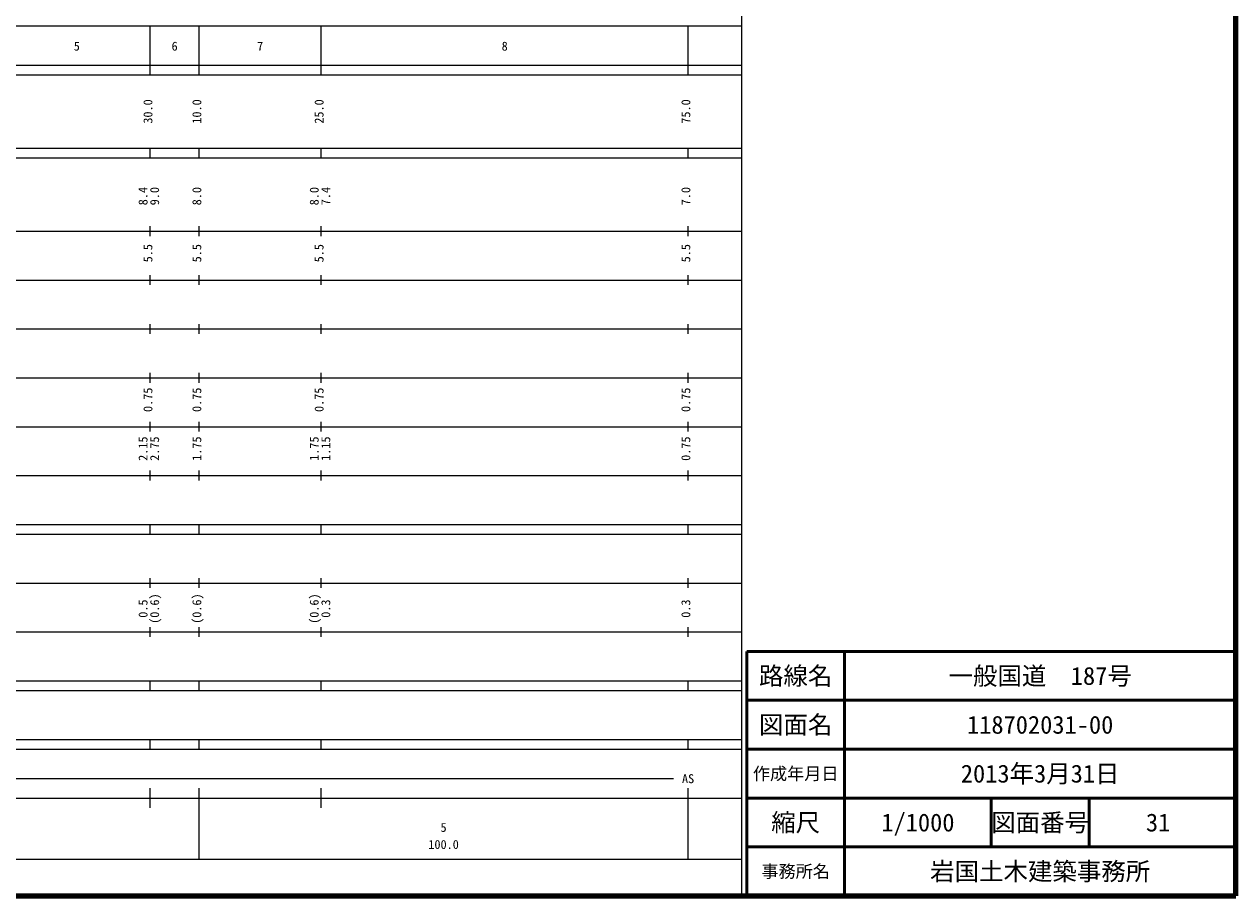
# Model space of a CAD drawing. Units: millimetres on the paper, enlarged 1000 times. Extents: x 40000 to 680000, y 20000 to 380000.
# Drawn here: x 432244 to 680000, y 20000 to 198357 of the extents above; entities that cross this region are included whole.
import ezdxf
from ezdxf.enums import TextEntityAlignment as Align

# ---------------------------------------------------------------- set-up
doc = ezdxf.new("R2010")
doc.units = ezdxf.units.MM
doc.header["$LTSCALE"] = 1000
for name, color, linetype, lineweight in [('M-TTL', 2, 'Continuous', 140), ('M-TTL-BAND', 7, 'Continuous', 25), ('M-TTL-FRAM', 2, 'Continuous', 50), ('M-TTL-LINE', 7, 'Continuous', 50)]:
    doc.layers.add(name, color=color, linetype=linetype, lineweight=lineweight)
doc.layers.add('M-TTL-TXT', color=7, linetype='Continuous')
doc.styles.add('ＭＳ ゴシック', font='')
doc.styles.get('ＭＳ ゴシック').set_extended_font_data('MS Gothic')

msp = doc.modelspace()

# ---------------------------------------------------------------- linework, layer by layer
at = {"layer": 'M-TTL'}
for p, q in [((680000, 20000), (680000, 380000)), ((40000, 20000), (680000, 20000))]:
    msp.add_line(p, q, dxfattribs=at)
at = {"layer": 'M-TTL-BAND'}
for p, q in [((579000, 20000), (579000, 370000)), ((68000, 198000), (579000, 198000)), ((458000, 188000), (458000, 198000)), ((468000, 188000), (468000, 198000)), ((493000, 188000), (493000, 198000)), ((568000, 188000), (568000, 198000)), ((40000, 190000), (579000, 190000)), ((40000, 188000), (579000, 188000)), ((40000, 173000), (579000, 173000)), ((40000, 171000), (579000, 171000)), ((458000, 171000), (458000, 173000)), ((468000, 171000), (468000, 173000)), ((493000, 171000), (493000, 173000)), ((568000, 171000), (568000, 173000)), ((458000, 155000), (458000, 157000)), ((468000, 155000), (468000, 157000)), ((493000, 155000), (493000, 157000)), ((568000, 155000), (568000, 157000)), ((40000, 156000), (579000, 156000)), ((458000, 145000), (458000, 147000)), ((468000, 145000), (468000, 147000)), ((493000, 145000), (493000, 147000)), ((568000, 145000), (568000, 147000)), ((46000, 146000), (579000, 146000)), ((458000, 135000), (458000, 137000)), ((468000, 135000), (468000, 137000)), ((493000, 135000), (493000, 137000)), ((568000, 135000), (568000, 137000)), ((52000, 136000), (579000, 136000)), ((458000, 125000), (458000, 127000)), ((468000, 125000), (468000, 127000)), ((493000, 125000), (493000, 127000)), ((568000, 125000), (568000, 127000)), ((46000, 126000), (579000, 126000)), ((458000, 115000), (458000, 117000)), ((468000, 115000), (468000, 117000)), ((493000, 115000), (493000, 117000)), ((568000, 115000), (568000, 117000)), ((52000, 116000), (579000, 116000)), ((458000, 105000), (458000, 107000)), ((468000, 105000), (468000, 107000)), ((493000, 105000), (493000, 107000)), ((568000, 105000), (568000, 107000)), ((56750, 106000), (579000, 106000)), ((56750, 96000), (579000, 96000)), ((458000, 94000), (458000, 96000)), ((468000, 94000), (468000, 96000)), ((493000, 94000), (493000, 96000)), ((568000, 94000), (568000, 96000)), ((40000, 94000), (579000, 94000)), ((458000, 83000), (458000, 85000)), ((468000, 83000), (468000, 85000)), ((493000, 83000), (493000, 85000)), ((568000, 83000), (568000, 85000)), ((49000, 84000), (579000, 84000)), ((458000, 73000), (458000, 75000)), ((468000, 73000), (468000, 75000)), ((493000, 73000), (493000, 75000)), ((568000, 73000), (568000, 75000)), ((40000, 74000), (579000, 74000)), ((40000, 64000), (579000, 64000)), ((55250, 62000), (579000, 62000)), ((458000, 62000), (458000, 64000)), ((468000, 62000), (468000, 64000)), ((493000, 62000), (493000, 64000)), ((568000, 62000), (568000, 64000)), ((40000, 50000), (579000, 50000)), ((55250, 52000), (579000, 52000)), ((458000, 50000), (458000, 52000)), ((468000, 50000), (468000, 52000)), ((493000, 50000), (493000, 52000)), ((568000, 50000), (568000, 52000)), ((71000, 44000), (565000, 44000)), ((40000, 40000), (579000, 40000)), ((458000, 38000), (458000, 42000)), ((468000, 27500), (468000, 42000)), ((493000, 38000), (493000, 42000)), ((568000, 27500), (568000, 42000)), ((68000, 27500), (579000, 27500))]:
    msp.add_line(p, q, dxfattribs=at)
at = {"layer": 'M-TTL-FRAM'}
for p, q in [((680000, 70000), (580000, 70000)), ((580000, 70000), (580000, 20000))]:
    msp.add_line(p, q, dxfattribs=at)
at = {"layer": 'M-TTL-LINE'}
for p, q in [((600000, 70000), (600000, 20000)), ((680000, 60000), (580000, 60000)), ((680000, 50000), (580000, 50000)), ((680000, 40000), (580000, 40000)), ((630000, 40000), (630000, 37500)), ((650000, 40000), (650000, 37500)), ((630000, 37500), (630000, 32500)), ((650000, 37500), (650000, 32500)), ((630000, 32500), (630000, 30000)), ((650000, 32500), (650000, 30000)), ((680000, 30000), (580000, 30000))]:
    msp.add_line(p, q, dxfattribs=at)

# ---------------------------------------------------------------- texts
at = {"layer": 'M-TTL-BAND', "style": 'ＭＳ ゴシック'}
for s, p in [('5', (443000, 192405)), ('6', (463000, 192405)), ('7', (480500, 192405)), ('8', (530500, 192405)), ('AS', (568000, 42500)), ('5', (518000, 32523)), ('100.0', (518000, 29033))]:
    msp.add_text(s, height=1833, dxfattribs=at).set_placement(p, align=Align.BOTTOM_CENTER)
for s, p in [('30.0', (459000, 180500)), ('10.0', (469000, 180500)), ('25.0', (494000, 180500)), ('75.0', (569000, 180500)), ('8.4', (458000, 163174)), ('9.0', (460370, 163174)), ('8.0', (469000, 163174)), ('8.0', (493000, 163174)), ('7.4', (495370, 163174)), ('7.0', (569000, 163174)), ('5.5', (459000, 151500)), ('5.5', (469000, 151500)), ('5.5', (494000, 151500)), ('5.5', (569000, 151500)), ('0.75', (459000, 121500)), ('0.75', (469000, 121500)), ('0.75', (494000, 121500)), ('0.75', (569000, 121500)), ('2.15', (458000, 111500)), ('2.75', (460370, 111500)), ('1.75', (469000, 111500)), ('1.75', (493000, 111500)), ('1.15', (495370, 111500)), ('0.75', (569000, 111500)), ('0.5', (458000, 78764)), ('(0.6)', (460370, 78764)), ('(0.6)', (469000, 78764)), ('(0.6)', (493000, 78764)), ('0.3', (495370, 78764)), ('0.3', (569000, 78764))]:
    msp.add_text(s, height=1833, rotation=90, dxfattribs=at).set_placement(p, align=Align.BOTTOM_CENTER)
at = {"layer": 'M-TTL-TXT', "style": 'ＭＳ ゴシック'}
for s, height, p in [('路線名', 3666, (590000, 65000)), ('路線名', 3666, (590000, 65000)), ('一般国道\u3000187号', 3666, (640000, 65000)), ('図面名', 3666, (590000, 55000)), ('図面名', 3666, (590000, 55000)), ('118702031-00', 3666, (640000, 55000)), ('2013年3月31日', 3666, (640000, 45000)), ('作成年月日', 2566, (590000, 45000)), ('作成年月日', 2566, (590000, 45000)), ('縮尺', 3666, (590000, 35000)), ('縮尺', 3666, (590000, 35000)), ('図面番号', 3666, (640000, 35000)), ('図面番号', 3666, (640000, 35000)), ('1/1000', 3666, (615000, 35000)), ('31', 3666, (664125, 35000)), ('岩国土木建築事務所', 3666, (640000, 25000)), ('事務所名', 2566, (590000, 25000)), ('事務所名', 2566, (590000, 25000))]:
    msp.add_text(s, height=height, dxfattribs=at).set_placement(p, align=Align.MIDDLE_CENTER)

doc.saveas('drawing.dxf')
